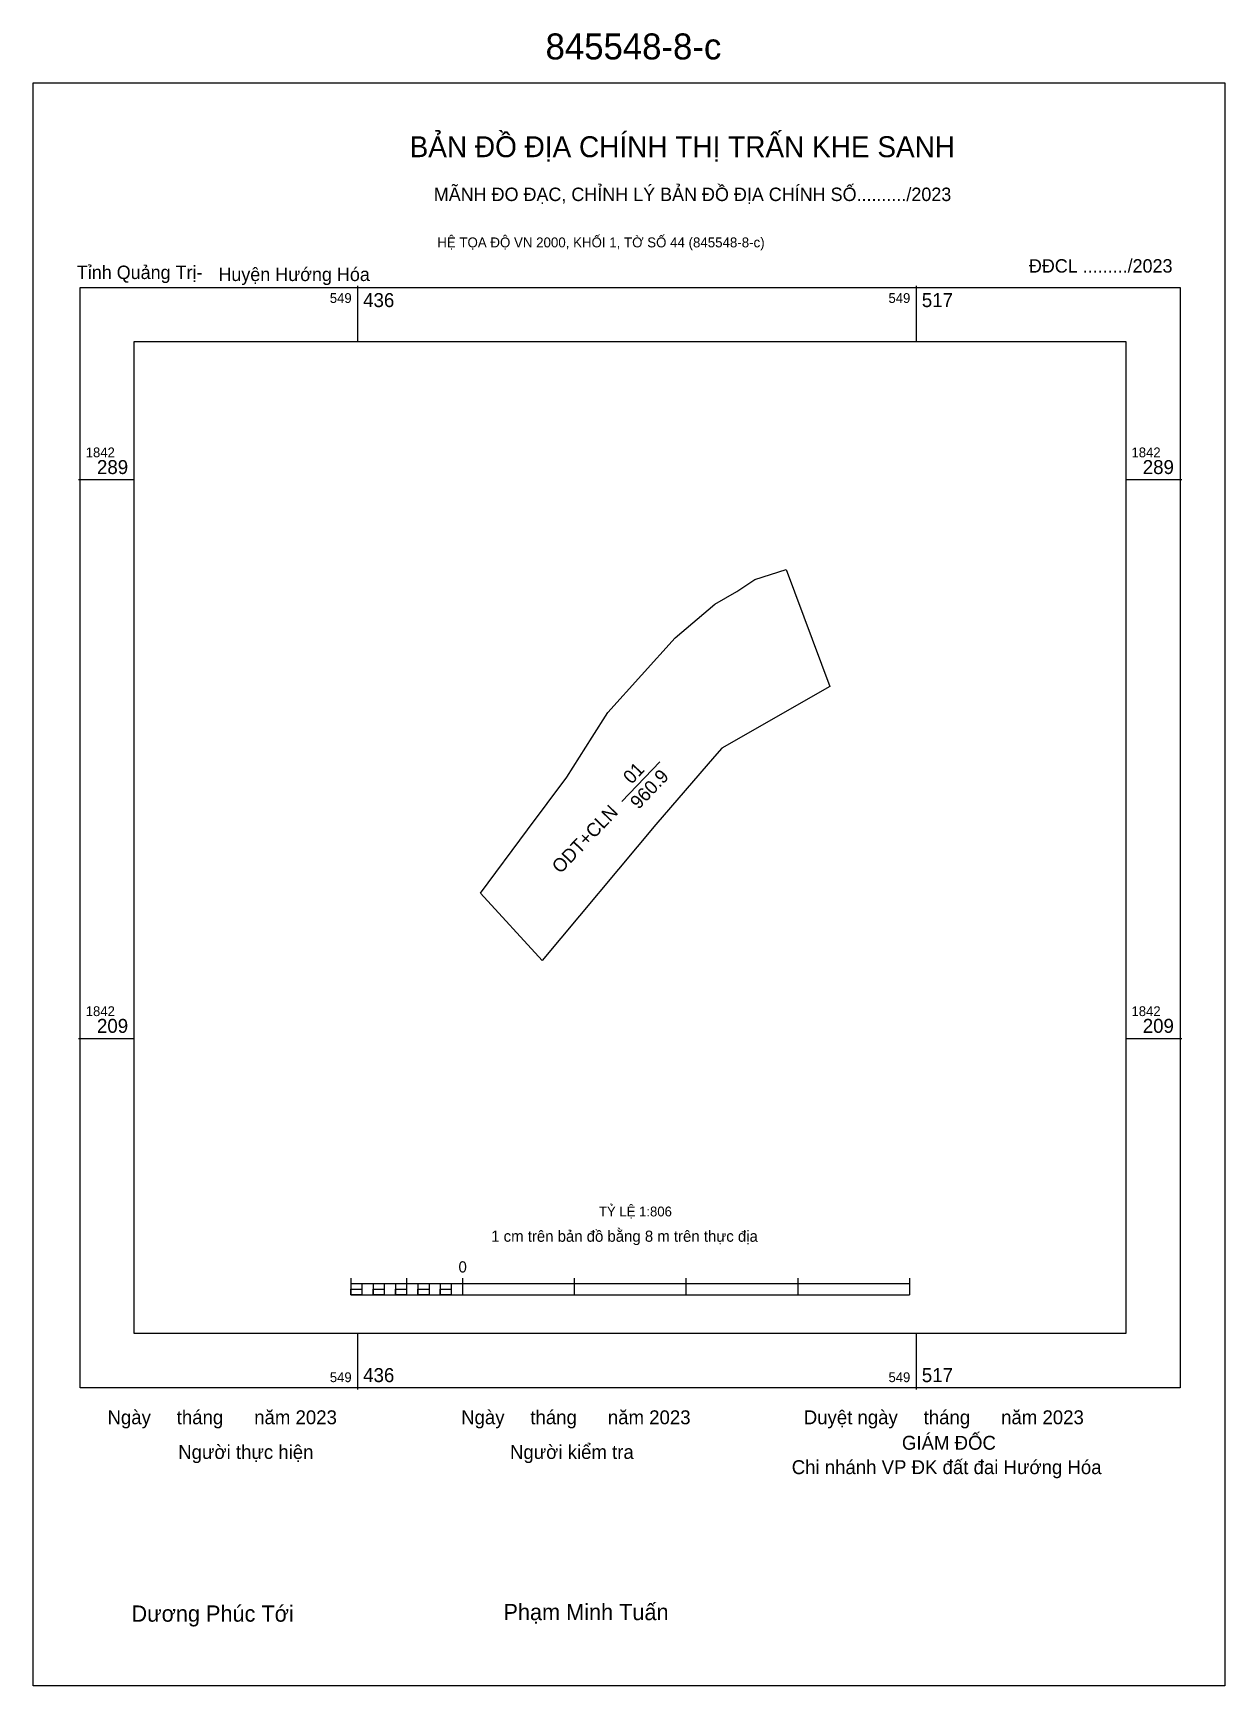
# Model space of a CAD drawing. Extents: x 549390 to 549562, y 1842116 to 1842354.
import ezdxf

# ---------------------------------------------------------------- set-up
doc = ezdxf.new("R2010")
doc.units = 0
for name, color, linetype in [('Level 10', 7, 'Continuous'), ('Level 13', 7, 'Continuous'), ('Level 15', 7, 'Continuous'), ('Level 27', 7, 'Continuous'), ('Level 6', 7, 'Continuous'), ('Level 62', 7, 'Continuous'), ('Level 63', 7, 'Continuous'), ('Level 9', 7, 'Continuous')]:
    doc.layers.add(name, color=color, linetype=linetype)

msp = doc.modelspace()

# ---------------------------------------------------------------- linework, layer by layer
at = {"layer": 'Level 10'}
msp.add_lwpolyline([(549487.97, 1842249.82), (549479.53, 1842240.01), (549463.09, 1842220.39), (549454.21, 1842230.12), (549461, 1842239.23), (549466.68, 1842246.87), (549470.33, 1842252.61), (549472.6, 1842256.18), (549482.29, 1842266.95), (549488.06, 1842271.82), (549491.23, 1842273.68), (549493.83, 1842275.41), (549498.34, 1842276.85), (549504.65, 1842259.95), (549489.03, 1842251.06)], close=True, dxfattribs=at)
at = {"layer": 'Level 13'}
msp.add_line((549474.61, 1842243.35), (549480.08, 1842249.06), dxfattribs=at)
at = {"layer": 'Level 15'}
msp.add_lwpolyline([(549389.6, 1842347.09), (549561.69, 1842347.09), (549561.69, 1842115.67), (549389.6, 1842115.67)], close=True, dxfattribs=at)
at = {"layer": 'Level 27'}
for p, q in [((549504.65, 1842259.95), (549504.65, 1842259.94)), ((549487.97, 1842249.82), (549487.97, 1842249.82))]:
    msp.add_line(p, q, dxfattribs=at)
at = {"layer": 'Level 62'}
msp.add_lwpolyline([(549404.21, 1842309.72), (549547.39, 1842309.72), (549547.39, 1842166.54), (549404.21, 1842166.54)], close=True, dxfattribs=at)
at = {"layer": 'Level 63'}
for p, q in [((549436.46, 1842317.78), (549436.46, 1842309.72)), ((549517.11, 1842317.78), (549517.11, 1842309.72)), ((549396.15, 1842289.8), (549404.21, 1842289.8)), ((549547.39, 1842289.8), (549555.46, 1842289.8)), ((549396.15, 1842209.14), (549404.21, 1842209.14)), ((549547.39, 1842209.14), (549555.46, 1842209.14)), ((549435.47, 1842174.55), (549435.47, 1842172.13)), ((549435.47, 1842173.75), (549516.13, 1842173.75)), ((549437.09, 1842173.75), (549437.09, 1842172.13)), ((549438.7, 1842173.75), (549438.7, 1842172.13)), ((549440.31, 1842173.75), (549440.31, 1842172.13)), ((549441.93, 1842173.75), (549441.93, 1842172.13)), ((549443.54, 1842174.55), (549443.54, 1842172.13)), ((549443.54, 1842173.75), (549443.54, 1842172.13)), ((549445.15, 1842173.75), (549445.15, 1842172.13)), ((549446.77, 1842173.75), (549446.77, 1842172.13)), ((549448.38, 1842173.75), (549448.38, 1842172.13)), ((549449.99, 1842173.75), (549449.99, 1842172.13)), ((549451.6, 1842174.55), (549451.6, 1842172.13)), ((549451.6, 1842173.75), (549451.6, 1842172.13)), ((549467.74, 1842174.55), (549467.74, 1842172.13)), ((549483.87, 1842174.55), (549483.87, 1842172.13)), ((549500, 1842174.55), (549500, 1842172.13)), ((549516.13, 1842174.55), (549516.13, 1842172.13)), ((549435.47, 1842172.13), (549516.13, 1842172.13)), ((549436.46, 1842166.54), (549436.46, 1842158.47)), ((549517.11, 1842166.54), (549517.11, 1842158.47))]:
    msp.add_line(p, q, dxfattribs=at)
for points in [[(549396.4, 1842317.53), (549555.2, 1842317.53), (549555.2, 1842158.73), (549396.4, 1842158.73)], [(549435.47, 1842172.94), (549437.09, 1842172.94), (549437.09, 1842172.13), (549435.47, 1842172.13)], [(549435.47, 1842172.94), (549437.09, 1842172.94), (549437.09, 1842172.13), (549435.47, 1842172.13)], [(549438.7, 1842172.94), (549440.31, 1842172.94), (549440.31, 1842172.13), (549438.7, 1842172.13)], [(549441.93, 1842172.94), (549443.54, 1842172.94), (549443.54, 1842172.13), (549441.93, 1842172.13)], [(549445.15, 1842172.94), (549446.77, 1842172.94), (549446.77, 1842172.13), (549445.15, 1842172.13)], [(549448.38, 1842172.94), (549449.99, 1842172.94), (549449.99, 1842172.13), (549448.38, 1842172.13)]]:
    msp.add_lwpolyline(points, close=True, dxfattribs=at)

# ---------------------------------------------------------------- texts
at = {"layer": 'Level 13'}
for s, p in [('01', (549476.01, 1842245.74)), ('960.9', (549477.02, 1842242.11)), ('ODT+CLN', (549465.73, 1842232.82))]:
    msp.add_text(s, height=1.952, rotation=46.2809, dxfattribs=at).set_placement(p)
at = {"layer": 'Level 6'}
msp.add_text('TỶ LỆ 1:806', height=1.4179, dxfattribs=at).set_placement((549471.3, 1842183.45))
at = {"layer": 'Level 63'}
for s, height, p in [('845548-8-c', 3.75, (549463.6, 1842350.46)), ('BẢN ĐỒ ĐỊA CHÍNH THỊ TRẤN KHE SANH', 3.0195, (549443.97, 1842336.35)), ('MÃNH ĐO ĐẠC, CHỈNH LÝ BẢN ĐỒ ĐỊA CHÍNH SỐ........../2023', 1.9375, (549447.46, 1842330.02)), ('HỆ TỌA ĐỘ VN 2000, KHỐI 1, TỜ SỐ 44 (845548-8-c)', 1.4343, (549447.96, 1842323.33)), ('549', 1.412, (549432.45, 1842315.31)), ('436', 2.016, (549437.26, 1842314.71)), ('549', 1.412, (549513.11, 1842315.31)), ('517', 2.016, (549517.92, 1842314.71)), ('1842', 1.412, (549397.21, 1842293.03)), ('1842', 1.412, (549548.2, 1842293.03)), ('289', 2.016, (549398.83, 1842290.61)), ('289', 2.016, (549549.82, 1842290.61)), ('D', 0.00808, (549470.33, 1842252.61)), ('D', 0.00808, (549470.33, 1842252.61)), ('1842', 1.412, (549397.21, 1842212.37)), ('1842', 1.412, (549548.2, 1842212.37)), ('209', 2.016, (549398.83, 1842209.95)), ('209', 2.016, (549549.82, 1842209.95)), ('1 cm trên bản đồ bằng 8 m trên thực địa', 1.6131, (549455.75, 1842179.79)), ('0', 1.61, (549451.03, 1842175.36)), ('549', 1.412, (549432.45, 1842159.53)), ('436', 2.016, (549437.26, 1842159.53)), ('549', 1.412, (549513.11, 1842159.53)), ('517', 2.016, (549517.92, 1842159.53)), ('Ngày     tháng      năm 2023', 2.007, (549400.35, 1842153.45)), ('Ngày     tháng      năm 2023', 2.007, (549451.41, 1842153.45)), ('Duyệt ngày     tháng      năm 2023', 2.007, (549500.88, 1842153.45)), ('GIÁM ĐỐC', 2.007, (549515.05, 1842149.77)), ('Người thực hiện', 2.007, (549410.56, 1842148.44)), ('Người kiểm tra', 2.007, (549458.46, 1842148.44)), ('Chi nhánh VP ĐK đất đai Hướng Hóa', 2.007, (549499.14, 1842146.25)), ('Dương Phúc Tới', 2.341, (549403.81, 1842124.95)), ('Phạm Minh Tuấn', 2.341, (549457.52, 1842125.17))]:
    msp.add_text(s, height=height, dxfattribs=at).set_placement(p)
at = {"layer": 'Level 9'}
for s, p in [('Tỉnh Quảng Trị-', (549395.92, 1842318.76)), ('Huyện Hướng Hóa', (549416.36, 1842318.47)), ('ĐĐCL ........./2023', (549533.38, 1842319.69))]:
    msp.add_text(s, height=1.9375, dxfattribs=at).set_placement(p)

doc.saveas('drawing.dxf')
